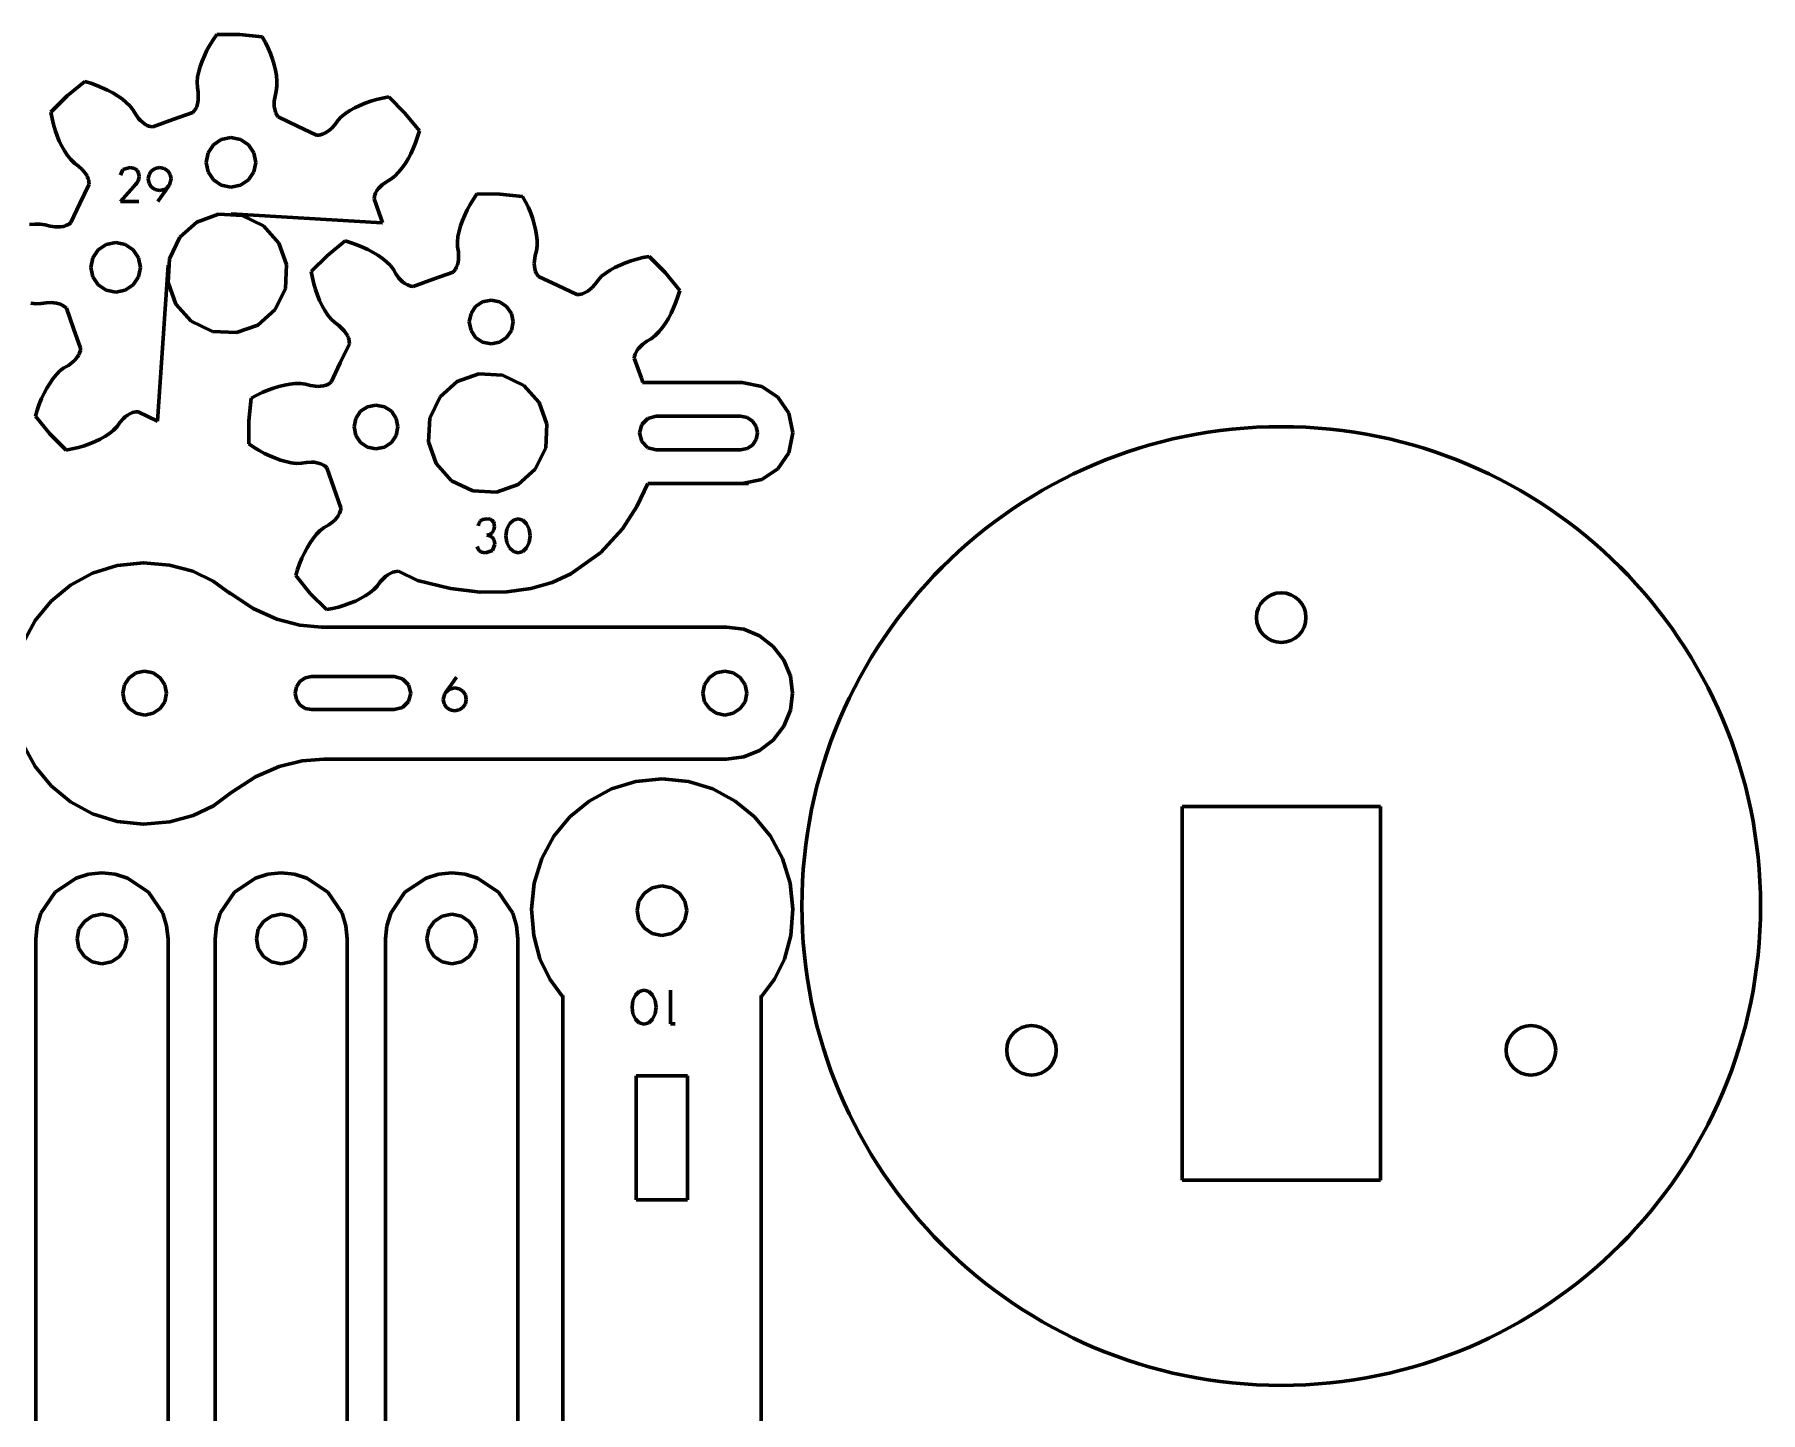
# Model space of a CAD drawing. Header units: millimetres. Extents: x 0 to 247, y 0 to 194.
# Drawn here: x 142.6 to 247, y 110.2 to 193.6 of the extents above; entities that cross this region are included whole.
import ezdxf

# ---------------------------------------------------------------- set-up
doc = ezdxf.new("R2010")
doc.units = ezdxf.units.MM
doc.linetypes.add('K5LT32768', pattern=[0])
doc.linetypes.add('K5LT32769', pattern=[0])
doc.layers.add('Layer 1', color=7, linetype='Continuous')

msp = doc.modelspace()

# ---------------------------------------------------------------- linework, layer by layer
at = {"layer": 'Layer 1', "color": 1, "linetype": 'K5LT32768', "lineweight": 60, "true_color": 0xff0000}
for p, q in [((153.17, 192.94), (153.36, 193.26)), ((153.36, 193.26), (153.58, 193.58)), ((153.58, 193.58), (154.96, 193.57)), ((154.96, 193.57), (156.34, 193.44)), ((156.34, 193.44), (156.53, 193.1)), ((152.7, 191.97), (152.84, 192.29)), ((152.84, 192.29), (152.99, 192.62)), ((152.99, 192.62), (153.17, 192.94)), ((156.53, 193.1), (156.69, 192.76)), ((156.69, 192.76), (156.83, 192.42)), ((156.83, 192.42), (156.95, 192.08)), ((152.43, 191.01), (152.5, 191.33)), ((152.5, 191.33), (152.59, 191.65)), ((152.59, 191.65), (152.7, 191.97)), ((156.95, 192.08), (157.05, 191.75)), ((157.05, 191.75), (157.13, 191.42)), ((157.13, 191.42), (157.19, 191.09)), ((144.53, 189.86), (145.6, 190.74)), ((145.6, 190.74), (145.97, 190.63)), ((145.97, 190.63), (146.32, 190.5)), ((146.32, 190.5), (146.66, 190.36)), ((146.66, 190.36), (146.98, 190.21)), ((146.98, 190.21), (147.29, 190.05)), ((152.4, 190.69), (152.43, 191.01)), ((152.41, 190.38), (152.4, 190.69)), ((152.46, 190.08), (152.41, 190.38)), ((152.47, 189.78), (152.46, 190.08)), ((157.18, 190.14), (157.11, 189.85)), ((157.23, 190.45), (157.18, 190.14)), ((157.19, 191.09), (157.22, 190.76)), ((157.22, 190.76), (157.23, 190.45)), ((143.54, 188.88), (144.53, 189.86)), ((147.29, 190.05), (147.58, 189.87)), ((147.58, 189.87), (147.86, 189.68)), ((147.86, 189.68), (148.11, 189.47)), ((148.11, 189.47), (148.34, 189.25)), ((148.34, 189.25), (148.52, 189)), ((152.22, 188.95), (152.28, 189.04)), ((152.28, 189.04), (152.33, 189.13)), ((152.33, 189.13), (152.37, 189.21)), ((152.37, 189.21), (152.4, 189.3)), ((152.4, 189.3), (152.44, 189.46)), ((152.44, 189.46), (152.46, 189.62)), ((152.46, 189.62), (152.47, 189.78)), ((157.06, 189.54), (157.05, 189.38)), ((157.05, 189.38), (157.06, 189.22)), ((157.11, 189.85), (157.06, 189.54)), ((157.06, 189.22), (157.09, 189.06)), ((157.09, 189.06), (157.11, 188.97)), ((161.64, 188.97), (161.93, 189.14)), ((161.93, 189.14), (162.24, 189.28)), ((162.24, 189.28), (162.56, 189.42)), ((162.56, 189.42), (162.9, 189.54)), ((162.9, 189.54), (163.25, 189.64)), ((163.25, 189.64), (163.62, 189.73)), ((163.62, 189.73), (163.99, 189.8)), ((163.99, 189.8), (164.97, 188.82)), ((143.62, 188.5), (143.54, 188.88)), ((143.71, 188.14), (143.62, 188.5)), ((143.81, 187.79), (143.71, 188.14)), ((148.52, 189), (148.68, 188.74)), ((148.68, 188.74), (148.86, 188.49)), ((148.86, 188.49), (148.97, 188.38)), ((148.97, 188.38), (149.09, 188.27)), ((149.09, 188.27), (149.22, 188.17)), ((149.22, 188.17), (149.29, 188.12)), ((149.29, 188.12), (149.38, 188.08)), ((149.38, 188.08), (149.47, 188.04)), ((149.47, 188.04), (149.57, 188.01)), ((149.57, 188.01), (149.71, 187.99)), ((149.71, 187.99), (150.92, 188.43)), ((150.92, 188.43), (152.13, 188.85)), ((152.13, 188.85), (152.22, 188.95)), ((157.11, 188.97), (157.13, 188.88)), ((157.13, 188.88), (157.17, 188.79)), ((157.17, 188.79), (157.23, 188.7)), ((157.23, 188.7), (157.31, 188.59)), ((157.31, 188.59), (158.47, 188.04)), ((158.47, 188.04), (159.63, 187.49)), ((160.52, 187.9), (160.73, 188.12)), ((160.73, 188.12), (160.91, 188.37)), ((160.91, 188.37), (161.12, 188.6)), ((161.12, 188.6), (161.37, 188.79)), ((161.37, 188.79), (161.64, 188.97)), ((164.97, 188.82), (165.85, 187.75)), ((143.93, 187.45), (143.81, 187.79)), ((144.06, 187.13), (143.93, 187.45)), ((144.21, 186.82), (144.06, 187.13)), ((153.85, 187.22), (153.38, 186.9)), ((154.44, 187.34), (153.85, 187.22)), ((155.02, 187.22), (154.44, 187.34)), ((155.5, 186.9), (155.02, 187.22)), ((159.63, 187.49), (159.76, 187.49)), ((159.76, 187.49), (159.87, 187.51)), ((159.87, 187.51), (159.97, 187.54)), ((159.97, 187.54), (160.05, 187.57)), ((160.05, 187.57), (160.13, 187.61)), ((160.13, 187.61), (160.28, 187.7)), ((160.28, 187.7), (160.4, 187.79)), ((160.4, 187.79), (160.52, 187.9)), ((165.61, 187.03), (165.47, 186.69)), ((165.74, 187.38), (165.61, 187.03)), ((165.85, 187.75), (165.74, 187.38)), ((144.37, 186.53), (144.21, 186.82)), ((144.55, 186.26), (144.37, 186.53)), ((144.75, 186.01), (144.55, 186.26)), ((144.97, 185.8), (144.75, 186.01)), ((153.06, 186.42), (152.94, 185.84)), ((153.38, 186.9), (153.06, 186.42)), ((155.82, 186.42), (155.5, 186.9)), ((155.94, 185.84), (155.82, 186.42)), ((165.16, 186.05), (164.98, 185.76)), ((165.32, 186.36), (165.16, 186.05)), ((165.47, 186.69), (165.32, 186.36)), ((145.22, 185.62), (144.97, 185.8)), ((145.45, 185.41), (145.22, 185.62)), ((145.55, 185.29), (145.45, 185.41)), ((145.65, 185.16), (145.55, 185.29)), ((145.74, 185.02), (145.65, 185.16)), ((145.77, 184.94), (145.74, 185.02)), ((145.81, 184.85), (145.77, 184.94)), ((145.84, 184.76), (145.81, 184.85)), ((147.91, 185.4), (147.77, 185.06)), ((147.77, 185.06), (147.91, 185.4)), ((148.35, 185.53), (147.91, 185.4)), ((147.91, 185.4), (148.35, 185.53)), ((148.6, 185.48), (148.35, 185.53)), ((148.35, 185.53), (148.6, 185.48)), ((148.76, 185.36), (148.6, 185.48)), ((148.6, 185.48), (148.76, 185.36)), ((148.86, 185.19), (148.76, 185.36)), ((148.76, 185.36), (148.86, 185.19)), ((148.82, 184.72), (148.87, 184.84)), ((148.87, 184.84), (148.82, 184.72)), ((148.89, 185.01), (148.86, 185.19)), ((148.86, 185.19), (148.89, 185.01)), ((148.87, 184.84), (148.89, 185.01)), ((148.89, 185.01), (148.87, 184.84)), ((149.49, 185.11), (149.44, 184.84)), ((149.44, 184.84), (149.49, 185.11)), ((149.64, 185.33), (149.49, 185.11)), ((149.49, 185.11), (149.64, 185.33)), ((149.86, 185.48), (149.64, 185.33)), ((149.64, 185.33), (149.86, 185.48)), ((150.13, 185.53), (149.86, 185.48)), ((149.86, 185.48), (150.13, 185.53)), ((150.4, 185.48), (150.13, 185.53)), ((150.13, 185.53), (150.4, 185.48)), ((150.62, 185.33), (150.4, 185.48)), ((150.4, 185.48), (150.62, 185.33)), ((150.77, 185.11), (150.62, 185.33)), ((150.62, 185.33), (150.77, 185.11)), ((150.83, 184.84), (150.77, 185.11)), ((150.77, 185.11), (150.83, 184.84)), ((152.94, 185.84), (153.06, 185.26)), ((153.06, 185.26), (153.38, 184.78)), ((155.5, 184.78), (155.82, 185.26)), ((155.82, 185.26), (155.94, 185.84)), ((164.36, 185.01), (164.11, 184.82)), ((164.58, 185.24), (164.36, 185.01)), ((164.79, 185.49), (164.58, 185.24)), ((164.98, 185.76), (164.79, 185.49)), ((145.3, 183.36), (145.86, 184.52)), ((145.85, 184.65), (145.84, 184.76)), ((145.86, 184.52), (145.85, 184.65)), ((147.76, 183.48), (148.22, 183.99)), ((148.22, 183.99), (147.76, 183.48)), ((148.22, 183.99), (148.4, 184.19)), ((148.4, 184.19), (148.22, 183.99)), ((148.4, 184.19), (148.55, 184.36)), ((148.55, 184.36), (148.4, 184.19)), ((148.55, 184.36), (148.67, 184.5)), ((148.67, 184.5), (148.55, 184.36)), ((148.67, 184.5), (148.72, 184.56)), ((148.72, 184.56), (148.67, 184.5)), ((148.72, 184.56), (148.77, 184.63)), ((148.77, 184.63), (148.72, 184.56)), ((148.77, 184.63), (148.82, 184.72)), ((148.82, 184.72), (148.77, 184.63)), ((149.44, 184.84), (149.49, 184.56)), ((149.49, 184.56), (149.44, 184.84)), ((149.49, 184.56), (149.64, 184.34)), ((149.64, 184.34), (149.49, 184.56)), ((149.64, 184.34), (149.86, 184.19)), ((149.86, 184.19), (149.64, 184.34)), ((149.86, 184.19), (150.13, 184.14)), ((150.13, 184.14), (149.86, 184.19)), ((150.03, 183.48), (150.35, 183.94)), ((150.35, 183.94), (150.03, 183.48)), ((150.13, 184.14), (150.48, 184.23)), ((150.48, 184.23), (150.13, 184.14)), ((150.35, 183.94), (150.48, 184.12)), ((150.48, 184.12), (150.35, 183.94)), ((150.48, 184.23), (150.73, 184.48)), ((150.73, 184.48), (150.48, 184.23)), ((150.48, 184.12), (150.59, 184.28)), ((150.59, 184.28), (150.48, 184.12)), ((150.59, 184.28), (150.68, 184.4)), ((150.68, 184.4), (150.59, 184.28)), ((150.68, 184.4), (150.73, 184.48)), ((150.73, 184.48), (150.68, 184.4)), ((150.73, 184.48), (150.83, 184.84)), ((150.83, 184.84), (150.73, 184.48)), ((153.38, 184.78), (153.85, 184.46)), ((153.85, 184.46), (154.44, 184.34)), ((154.44, 184.34), (155.02, 184.46)), ((155.02, 184.46), (155.5, 184.78)), ((163.15, 183.88), (163.12, 183.77)), ((163.19, 183.97), (163.15, 183.88)), ((163.23, 184.05), (163.19, 183.97)), ((163.28, 184.13), (163.23, 184.05)), ((163.38, 184.26), (163.28, 184.13)), ((163.49, 184.38), (163.38, 184.26)), ((163.6, 184.49), (163.49, 184.38)), ((163.85, 184.67), (163.6, 184.49)), ((164.11, 184.82), (163.85, 184.67)), ((169.33, 183.93), (169.11, 183.61)), ((170.71, 183.92), (169.33, 183.93)), ((172.09, 183.78), (170.71, 183.92)), ((144.76, 182.2), (145.3, 183.36)), ((147.76, 183.48), (148.88, 183.48)), ((148.88, 183.48), (147.76, 183.48)), ((163.12, 183.77), (163.1, 183.64)), ((163.1, 183.64), (163.54, 182.43)), ((168.74, 182.97), (168.59, 182.64)), ((168.92, 183.29), (168.74, 182.97)), ((169.11, 183.61), (168.92, 183.29)), ((172.27, 183.45), (172.09, 183.78)), ((172.44, 183.11), (172.27, 183.45)), ((172.58, 182.77), (172.44, 183.11)), ((172.7, 182.43), (172.58, 182.77)), ((142.26, 182.08), (142.58, 182.11)), ((142.58, 182.11), (142.9, 182.11)), ((142.9, 182.11), (143.2, 182.07)), ((143.2, 182.07), (143.5, 181.99)), ((143.5, 181.99), (143.8, 181.95)), ((143.8, 181.95), (143.96, 181.94)), ((143.96, 181.94), (144.12, 181.95)), ((144.12, 181.95), (144.29, 181.97)), ((144.29, 181.97), (144.37, 181.99)), ((144.37, 181.99), (144.46, 182.02)), ((144.46, 182.02), (144.55, 182.06)), ((144.55, 182.06), (144.65, 182.11)), ((144.65, 182.11), (144.76, 182.2)), ((152.38, 182.23), (151.35, 181.31)), ((153.69, 182.7), (152.38, 182.23)), ((155.13, 182.63), (153.69, 182.7)), ((163.59, 182.18), (154.46, 182.73)), ((156.42, 182), (155.13, 182.63)), ((157.34, 180.96), (156.42, 182)), ((163.54, 182.43), (163.62, 182.18)), ((163.62, 182.18), (163.59, 182.18)), ((168.34, 182), (168.25, 181.68)), ((168.45, 182.32), (168.34, 182)), ((168.59, 182.64), (168.45, 182.32)), ((172.8, 182.1), (172.7, 182.43)), ((172.88, 181.77), (172.8, 182.1)), ((172.94, 181.44), (172.88, 181.77)), ((146.89, 180.87), (146.41, 180.55)), ((147.47, 180.99), (146.89, 180.87)), ((148.05, 180.87), (147.47, 180.99)), ((148.53, 180.55), (148.05, 180.87)), ((151.35, 181.31), (150.72, 180.01)), ((157.81, 179.66), (157.34, 180.96)), ((161.35, 181.09), (160.28, 180.21)), ((161.72, 180.98), (161.35, 181.09)), ((162.07, 180.85), (161.72, 180.98)), ((162.41, 180.71), (162.07, 180.85)), ((162.73, 180.56), (162.41, 180.71)), ((168.18, 181.36), (168.15, 181.04)), ((168.15, 181.04), (168.16, 180.73)), ((168.16, 180.73), (168.21, 180.43)), ((168.25, 181.68), (168.18, 181.36)), ((172.93, 180.49), (172.98, 180.8)), ((172.97, 181.11), (172.94, 181.44)), ((172.98, 180.8), (172.97, 181.11)), ((146.09, 180.07), (145.97, 179.49)), ((146.41, 180.55), (146.09, 180.07)), ((148.85, 180.07), (148.53, 180.55)), ((148.97, 179.49), (148.85, 180.07)), ((150.65, 179.63), (149.99, 170.19)), ((150.72, 180.01), (150.65, 178.58)), ((157.74, 178.22), (157.81, 179.66)), ((160.28, 180.21), (159.29, 179.23)), ((163.04, 180.39), (162.73, 180.56)), ((163.33, 180.22), (163.04, 180.39)), ((163.61, 180.02), (163.33, 180.22)), ((163.86, 179.82), (163.61, 180.02)), ((164.09, 179.6), (163.86, 179.82)), ((168.15, 179.65), (168.12, 179.56)), ((168.19, 179.81), (168.15, 179.65)), ((168.21, 179.97), (168.19, 179.81)), ((168.21, 180.43), (168.22, 180.12)), ((168.22, 180.12), (168.21, 179.97)), ((172.8, 179.73), (172.81, 179.89)), ((172.81, 179.57), (172.8, 179.73)), ((172.81, 179.89), (172.86, 180.2)), ((172.86, 180.2), (172.93, 180.49)), ((177.99, 179.63), (177.68, 179.49)), ((178.31, 179.77), (177.99, 179.63)), ((178.65, 179.88), (178.31, 179.77)), ((179, 179.99), (178.65, 179.88)), ((179.37, 180.08), (179, 179.99)), ((179.74, 180.15), (179.37, 180.08)), ((180.72, 179.17), (179.74, 180.15)), ((145.97, 179.49), (146.09, 178.91)), ((146.09, 178.91), (146.41, 178.43)), ((148.53, 178.43), (148.85, 178.91)), ((148.85, 178.91), (148.97, 179.49)), ((150.65, 178.58), (151.11, 177.27)), ((159.29, 179.23), (159.37, 178.85)), ((159.37, 178.85), (159.46, 178.49)), ((164.27, 179.35), (164.09, 179.6)), ((164.43, 179.09), (164.27, 179.35)), ((164.61, 178.84), (164.43, 179.09)), ((164.72, 178.72), (164.61, 178.84)), ((164.83, 178.62), (164.72, 178.72)), ((164.97, 178.51), (164.83, 178.62)), ((166.67, 178.78), (165.46, 178.34)), ((167.88, 179.2), (166.67, 178.78)), ((167.97, 179.3), (167.88, 179.2)), ((168.03, 179.39), (167.97, 179.3)), ((168.08, 179.48), (168.03, 179.39)), ((168.12, 179.56), (168.08, 179.48)), ((172.84, 179.41), (172.81, 179.57)), ((172.86, 179.32), (172.84, 179.41)), ((172.88, 179.23), (172.86, 179.32)), ((172.92, 179.14), (172.88, 179.23)), ((172.98, 179.05), (172.92, 179.14)), ((173.06, 178.94), (172.98, 179.05)), ((174.22, 178.39), (173.06, 178.94)), ((176.66, 178.72), (176.48, 178.47)), ((176.87, 178.95), (176.66, 178.72)), ((177.12, 179.14), (176.87, 178.95)), ((177.39, 179.32), (177.12, 179.14)), ((177.68, 179.49), (177.39, 179.32)), ((181.6, 178.09), (180.72, 179.17)), ((146.41, 178.43), (146.89, 178.11)), ((146.89, 178.11), (147.47, 177.99)), ((147.47, 177.99), (148.05, 178.11)), ((148.05, 178.11), (148.53, 178.43)), ((157.11, 176.93), (157.74, 178.22)), ((159.46, 178.49), (159.56, 178.14)), ((159.56, 178.14), (159.68, 177.8)), ((159.68, 177.8), (159.81, 177.48)), ((165.04, 178.47), (164.97, 178.51)), ((165.13, 178.43), (165.04, 178.47)), ((165.22, 178.39), (165.13, 178.43)), ((165.32, 178.36), (165.22, 178.39)), ((165.46, 178.34), (165.32, 178.36)), ((175.38, 177.84), (174.22, 178.39)), ((175.51, 177.84), (175.38, 177.84)), ((175.62, 177.86), (175.51, 177.84)), ((175.72, 177.89), (175.62, 177.86)), ((175.8, 177.92), (175.72, 177.89)), ((175.88, 177.96), (175.8, 177.92)), ((176.03, 178.05), (175.88, 177.96)), ((176.15, 178.14), (176.03, 178.05)), ((176.27, 178.25), (176.15, 178.14)), ((176.48, 178.47), (176.27, 178.25)), ((181.36, 177.38), (181.49, 177.73)), ((181.49, 177.73), (181.6, 178.09)), ((142.65, 177.29), (142.34, 177.32)), ((142.96, 177.3), (142.65, 177.29)), ((143.26, 177.34), (142.96, 177.3)), ((143.57, 177.36), (143.26, 177.34)), ((143.73, 177.35), (143.57, 177.36)), ((143.89, 177.33), (143.73, 177.35)), ((144.05, 177.28), (143.89, 177.33)), ((144.13, 177.26), (144.05, 177.28)), ((144.22, 177.22), (144.13, 177.26)), ((144.3, 177.17), (144.22, 177.22)), ((144.39, 177.11), (144.3, 177.17)), ((144.49, 177.02), (144.39, 177.11)), ((144.92, 175.8), (144.49, 177.02)), ((151.11, 177.27), (152.04, 176.23)), ((156.08, 176), (157.11, 176.93)), ((159.81, 177.48), (159.96, 177.17)), ((159.96, 177.17), (160.12, 176.88)), ((160.12, 176.88), (160.3, 176.6)), ((160.3, 176.6), (160.5, 176.36)), ((168.97, 176.7), (168.86, 176.19)), ((169.25, 177.13), (168.97, 176.7)), ((169.67, 177.41), (169.25, 177.13)), ((170.19, 177.51), (169.67, 177.41)), ((170.7, 177.41), (170.19, 177.51)), ((171.12, 177.13), (170.7, 177.41)), ((171.41, 176.7), (171.12, 177.13)), ((171.51, 176.19), (171.41, 176.7)), ((180.91, 176.4), (181.07, 176.71)), ((181.07, 176.71), (181.22, 177.04)), ((181.22, 177.04), (181.36, 177.38)), ((145.35, 174.6), (144.92, 175.8)), ((152.04, 176.23), (153.33, 175.61)), ((153.33, 175.61), (154.77, 175.54)), ((154.77, 175.54), (156.08, 176)), ((160.5, 176.36), (160.72, 176.15)), ((160.72, 176.15), (160.97, 175.97)), ((160.97, 175.97), (161.2, 175.76)), ((161.2, 175.76), (161.3, 175.64)), ((161.3, 175.64), (161.4, 175.51)), ((161.4, 175.51), (161.49, 175.37)), ((168.86, 176.19), (168.97, 175.67)), ((168.97, 175.67), (169.25, 175.25)), ((171.12, 175.25), (171.41, 175.67)), ((171.41, 175.67), (171.51, 176.19)), ((180.11, 175.36), (180.33, 175.59)), ((180.33, 175.59), (180.54, 175.84)), ((180.54, 175.84), (180.73, 176.11)), ((180.73, 176.11), (180.91, 176.4)), ((145.31, 174.36), (145.34, 174.46)), ((145.34, 174.46), (145.35, 174.6)), ((161.61, 174.87), (161.05, 173.71)), ((161.49, 175.37), (161.52, 175.29)), ((161.52, 175.29), (161.56, 175.2)), ((161.56, 175.2), (161.59, 175.11)), ((161.59, 175.11), (161.6, 175)), ((161.6, 175), (161.61, 174.87)), ((169.25, 175.25), (169.67, 174.97)), ((169.67, 174.97), (170.19, 174.86)), ((170.19, 174.86), (170.7, 174.97)), ((170.7, 174.97), (171.12, 175.25)), ((178.94, 174.32), (178.98, 174.4)), ((178.98, 174.4), (179.03, 174.48)), ((179.03, 174.48), (179.13, 174.61)), ((179.13, 174.61), (179.24, 174.73)), ((179.24, 174.73), (179.35, 174.83)), ((179.35, 174.83), (179.6, 175.02)), ((179.6, 175.02), (179.86, 175.17)), ((179.86, 175.17), (180.11, 175.36)), ((144.1, 173.22), (144.34, 173.41)), ((144.34, 173.41), (144.61, 173.56)), ((144.61, 173.56), (144.86, 173.75)), ((144.86, 173.75), (144.97, 173.85)), ((144.97, 173.85), (145.08, 173.97)), ((145.08, 173.97), (145.18, 174.11)), ((145.18, 174.11), (145.23, 174.18)), ((145.23, 174.18), (145.27, 174.26)), ((145.27, 174.26), (145.31, 174.36)), ((161.05, 173.71), (160.51, 172.55)), ((178.85, 173.99), (178.87, 174.12)), ((179.29, 172.78), (178.85, 173.99)), ((178.87, 174.12), (178.9, 174.23)), ((178.9, 174.23), (178.94, 174.32)), ((143.3, 172.18), (143.48, 172.47)), ((143.48, 172.47), (143.67, 172.75)), ((143.67, 172.75), (143.88, 173)), ((143.88, 173), (144.1, 173.22)), ((157.68, 172.37), (157.35, 172.29)), ((158.01, 172.43), (157.68, 172.37)), ((158.33, 172.46), (158.01, 172.43)), ((158.65, 172.46), (158.33, 172.46)), ((158.95, 172.42), (158.65, 172.46)), ((159.25, 172.34), (158.95, 172.42)), ((159.55, 172.3), (159.25, 172.34)), ((160.04, 172.32), (159.87, 172.3)), ((160.12, 172.34), (160.04, 172.32)), ((160.21, 172.37), (160.12, 172.34)), ((160.3, 172.41), (160.21, 172.37)), ((160.4, 172.46), (160.3, 172.41)), ((160.51, 172.55), (160.4, 172.46)), ((168.13, 172.58), (167.1, 171.66)), ((169.44, 173.05), (168.13, 172.58)), ((170.88, 172.97), (169.44, 173.05)), ((172.17, 172.35), (170.88, 172.97)), ((173.09, 171.31), (172.17, 172.35)), ((179.37, 172.53), (179.29, 172.78)), ((185.38, 172.53), (179.34, 172.53)), ((179.34, 172.53), (179.37, 172.53)), ((186.57, 172.29), (185.38, 172.53)), ((142.84, 171.21), (142.98, 171.55)), ((142.98, 171.55), (143.14, 171.87)), ((143.14, 171.87), (143.3, 172.18)), ((155.66, 171.58), (155.52, 170.2)), ((156, 171.76), (155.66, 171.58)), ((156.34, 171.92), (156, 171.76)), ((156.67, 172.06), (156.34, 171.92)), ((157.01, 172.19), (156.67, 172.06)), ((157.35, 172.29), (157.01, 172.19)), ((159.71, 172.29), (159.55, 172.3)), ((159.87, 172.3), (159.71, 172.29)), ((167.1, 171.66), (166.47, 170.36)), ((173.56, 170.01), (173.09, 171.31)), ((187.54, 171.63), (186.57, 172.29)), ((188.2, 170.66), (187.54, 171.63)), ((142.61, 170.49), (142.72, 170.85)), ((143.49, 169.42), (142.61, 170.49)), ((142.72, 170.85), (142.84, 171.21)), ((147.94, 170.34), (147.73, 170.11)), ((148.05, 170.44), (147.94, 170.34)), ((148.18, 170.54), (148.05, 170.44)), ((148.33, 170.62), (148.18, 170.54)), ((148.41, 170.66), (148.33, 170.62)), ((148.49, 170.7), (148.41, 170.66)), ((148.59, 170.72), (148.49, 170.7)), ((148.7, 170.74), (148.59, 170.72)), ((148.83, 170.75), (148.7, 170.74)), ((149.99, 170.19), (148.83, 170.75)), ((162, 170.35), (161.9, 169.84)), ((162.28, 170.78), (162, 170.35)), ((162.71, 171.06), (162.28, 170.78)), ((163.22, 171.16), (162.71, 171.06)), ((163.74, 171.06), (163.22, 171.16)), ((164.16, 170.78), (163.74, 171.06)), ((164.44, 170.35), (164.16, 170.78)), ((164.55, 169.84), (164.44, 170.35)), ((166.47, 170.36), (166.4, 168.93)), ((179.67, 170.35), (179.3, 169.98)), ((180.18, 170.49), (179.67, 170.35)), ((185.28, 170.49), (180.18, 170.49)), ((185.68, 170.41), (185.28, 170.49)), ((186, 170.19), (185.68, 170.41)), ((188.44, 169.47), (188.2, 170.66)), ((144.47, 168.43), (143.49, 169.42)), ((146.82, 169.26), (146.53, 169.1)), ((147.09, 169.44), (146.82, 169.26)), ((147.34, 169.64), (147.09, 169.44)), ((147.55, 169.86), (147.34, 169.64)), ((147.73, 170.11), (147.55, 169.86)), ((155.52, 170.2), (155.52, 168.81)), ((161.9, 169.84), (162, 169.32)), ((162, 169.32), (162.28, 168.9)), ((164.16, 168.9), (164.44, 169.32)), ((164.44, 169.32), (164.55, 169.84)), ((173.49, 168.57), (173.56, 170.01)), ((179.3, 169.98), (179.16, 169.47)), ((179.16, 169.47), (179.3, 168.96)), ((186.22, 169.86), (186, 170.19)), ((186.3, 169.47), (186.22, 169.86)), ((186.22, 169.07), (186.3, 169.47)), ((188.2, 168.27), (188.44, 169.47)), ((144.84, 168.51), (144.47, 168.43)), ((145.21, 168.59), (144.84, 168.51)), ((145.56, 168.7), (145.21, 168.59)), ((145.89, 168.82), (145.56, 168.7)), ((146.22, 168.95), (145.89, 168.82)), ((146.53, 169.1), (146.22, 168.95)), ((155.52, 168.81), (155.84, 168.6)), ((155.84, 168.6), (156.16, 168.41)), ((156.16, 168.41), (156.48, 168.23)), ((156.48, 168.23), (156.8, 168.08)), ((162.28, 168.9), (162.71, 168.62)), ((162.71, 168.62), (163.22, 168.51)), ((163.22, 168.51), (163.74, 168.62)), ((163.74, 168.62), (164.16, 168.9)), ((166.4, 168.93), (166.86, 167.62)), ((172.86, 167.27), (173.49, 168.57)), ((179.3, 168.96), (179.67, 168.58)), ((179.67, 168.58), (180.18, 168.45)), ((180.18, 168.45), (185.28, 168.45)), ((185.28, 168.45), (185.68, 168.53)), ((185.68, 168.53), (186, 168.74)), ((186, 168.74), (186.22, 169.07)), ((187.54, 167.3), (188.2, 168.27)), ((156.8, 168.08), (157.13, 167.94)), ((157.13, 167.94), (157.45, 167.83)), ((157.45, 167.83), (157.77, 167.74)), ((157.77, 167.74), (158.09, 167.67)), ((158.09, 167.67), (158.4, 167.63)), ((158.4, 167.63), (158.71, 167.65)), ((158.71, 167.65), (159.01, 167.69)), ((159.01, 167.69), (159.32, 167.71)), ((159.32, 167.71), (159.48, 167.7)), ((159.48, 167.7), (159.64, 167.67)), ((159.64, 167.67), (159.8, 167.63)), ((159.8, 167.63), (159.88, 167.6)), ((159.88, 167.6), (159.97, 167.57)), ((159.97, 167.57), (160.05, 167.52)), ((160.05, 167.52), (160.14, 167.46)), ((160.14, 167.46), (160.24, 167.36)), ((160.24, 167.36), (160.67, 166.15)), ((166.86, 167.62), (167.79, 166.58)), ((171.83, 166.35), (172.86, 167.27)), ((186.57, 166.65), (187.54, 167.3)), ((160.67, 166.15), (161.1, 164.94)), ((167.79, 166.58), (169.08, 165.96)), ((170.52, 165.88), (171.83, 166.35)), ((179, 165.02), (179.66, 166.41)), ((179.66, 166.41), (185.76, 166.41)), ((185.38, 166.41), (186.57, 166.65)), ((185.76, 166.41), (185.38, 166.41)), ((169.08, 165.96), (170.52, 165.88)), ((178.14, 163.68), (179, 165.02)), ((160.61, 164.1), (160.36, 163.91)), ((160.72, 164.2), (160.61, 164.1)), ((160.83, 164.32), (160.72, 164.2)), ((160.93, 164.46), (160.83, 164.32)), ((160.98, 164.53), (160.93, 164.46)), ((161.02, 164.61), (160.98, 164.53)), ((161.06, 164.71), (161.02, 164.61)), ((161.09, 164.81), (161.06, 164.71)), ((161.1, 164.94), (161.09, 164.81)), ((169.44, 164), (169.41, 163.86)), ((169.41, 163.86), (169.44, 164)), ((169.52, 164.13), (169.44, 164)), ((169.44, 164), (169.52, 164.13)), ((169.67, 164.23), (169.52, 164.13)), ((169.52, 164.13), (169.67, 164.23)), ((169.94, 164.27), (169.67, 164.23)), ((169.67, 164.23), (169.94, 164.27)), ((170.13, 164.25), (169.94, 164.27)), ((169.94, 164.27), (170.13, 164.25)), ((170.25, 164.18), (170.13, 164.25)), ((170.13, 164.25), (170.25, 164.18)), ((170.33, 164.09), (170.25, 164.18)), ((170.25, 164.18), (170.33, 164.09)), ((170.37, 163.99), (170.33, 164.09)), ((170.33, 164.09), (170.37, 163.99)), ((170.38, 163.89), (170.37, 163.99)), ((170.37, 163.99), (170.38, 163.89)), ((171.14, 163.64), (171.3, 163.97)), ((171.3, 163.97), (171.53, 164.19)), ((171.53, 164.19), (171.82, 164.27)), ((171.82, 164.27), (172.1, 164.19)), ((172.1, 164.19), (172.33, 163.97)), ((172.33, 163.97), (172.49, 163.64)), ((159.42, 163.09), (159.23, 162.82)), ((159.63, 163.35), (159.42, 163.09)), ((159.85, 163.57), (159.63, 163.35)), ((160.09, 163.76), (159.85, 163.57)), ((160.36, 163.91), (160.09, 163.76)), ((169.92, 163.28), (170.09, 163.32)), ((170.09, 163.32), (169.92, 163.28)), ((170.1, 163.25), (169.92, 163.28)), ((169.92, 163.28), (170.1, 163.25)), ((170.09, 163.32), (170.24, 163.43)), ((170.24, 163.43), (170.09, 163.32)), ((170.26, 163.15), (170.1, 163.25)), ((170.1, 163.25), (170.26, 163.15)), ((170.24, 163.43), (170.35, 163.6)), ((170.35, 163.6), (170.24, 163.43)), ((170.38, 162.98), (170.26, 163.15)), ((170.26, 163.15), (170.38, 162.98)), ((170.35, 163.6), (170.39, 163.81)), ((170.39, 163.81), (170.35, 163.6)), ((170.39, 163.81), (170.38, 163.89)), ((170.38, 163.89), (170.39, 163.81)), ((170.42, 162.75), (170.38, 162.98)), ((170.38, 162.98), (170.42, 162.75)), ((171.08, 163.24), (171.14, 163.64)), ((171.14, 162.84), (171.08, 163.24)), ((172.49, 163.64), (172.55, 163.24)), ((172.55, 163.24), (172.49, 162.84)), ((176.82, 162.23), (178.14, 163.68)), ((158.73, 161.9), (158.59, 161.56)), ((158.89, 162.22), (158.73, 161.9)), ((159.05, 162.53), (158.89, 162.22)), ((159.23, 162.82), (159.05, 162.53)), ((169.34, 162.61), (169.38, 162.48)), ((169.38, 162.48), (169.34, 162.61)), ((169.38, 162.48), (169.46, 162.35)), ((169.46, 162.35), (169.38, 162.48)), ((169.46, 162.35), (169.61, 162.25)), ((169.61, 162.25), (169.46, 162.35)), ((169.61, 162.25), (169.84, 162.22)), ((169.84, 162.22), (169.61, 162.25)), ((169.84, 162.22), (170.26, 162.35)), ((170.26, 162.35), (169.84, 162.22)), ((170.26, 162.35), (170.42, 162.75)), ((170.42, 162.75), (170.26, 162.35)), ((171.3, 162.52), (171.14, 162.84)), ((171.53, 162.3), (171.3, 162.52)), ((171.82, 162.22), (171.53, 162.3)), ((172.1, 162.3), (171.82, 162.22)), ((172.33, 162.52), (172.1, 162.3)), ((172.49, 162.84), (172.33, 162.52)), ((175, 160.94), (176.82, 162.23)), ((144.73, 160.26), (146.07, 160.99)), ((146.07, 160.99), (147.56, 161.45)), ((147.56, 161.45), (149.15, 161.61)), ((149.15, 161.61), (150.73, 161.48)), ((150.73, 161.48), (152.14, 161.1)), ((152.14, 161.1), (153.37, 160.51)), ((158.47, 161.2), (158.36, 160.84)), ((158.36, 160.84), (159.24, 159.76)), ((158.59, 161.56), (158.47, 161.2)), ((163.8, 160.79), (163.93, 160.89)), ((163.93, 160.89), (164.08, 160.97)), ((164.08, 160.97), (164.16, 161.01)), ((164.16, 161.01), (164.24, 161.04)), ((164.24, 161.04), (164.34, 161.07)), ((164.34, 161.07), (164.45, 161.09)), ((164.45, 161.09), (164.58, 161.1)), ((164.58, 161.1), (165.74, 160.54)), ((173.87, 160.43), (175, 160.94)), ((143.56, 159.3), (144.73, 160.26)), ((153.37, 160.51), (154.41, 159.73)), ((154.41, 159.73), (154.28, 159.85)), ((154.28, 159.85), (155.78, 158.86)), ((162.57, 159.61), (162.84, 159.79)), ((162.84, 159.79), (163.09, 159.99)), ((163.09, 159.99), (163.3, 160.21)), ((163.3, 160.21), (163.48, 160.46)), ((163.48, 160.46), (163.69, 160.69)), ((163.69, 160.69), (163.8, 160.79)), ((165.74, 160.54), (167.72, 160.06)), ((167.72, 160.06), (169.52, 159.84)), ((169.52, 159.84), (171.14, 159.85)), ((171.14, 159.85), (172.58, 160.06)), ((172.58, 160.06), (173.87, 160.43)), ((142.59, 158.13), (143.56, 159.3)), ((155.78, 158.86), (157.23, 158.21)), ((159.24, 159.76), (160.22, 158.78)), ((160.22, 158.78), (160.59, 158.86)), ((160.59, 158.86), (160.95, 158.94)), ((160.95, 158.94), (161.31, 159.05)), ((161.31, 159.05), (161.64, 159.17)), ((161.64, 159.17), (161.97, 159.3)), ((161.97, 159.3), (162.28, 159.45)), ((162.28, 159.45), (162.57, 159.61)), ((141.87, 156.78), (142.59, 158.13)), ((157.23, 158.21), (158.61, 157.84)), ((158.61, 157.84), (159.92, 157.73)), ((159.92, 157.73), (184.42, 157.73)), ((184.42, 157.73), (185.47, 157.59)), ((185.47, 157.59), (186.42, 157.19)), ((186.42, 157.19), (187.25, 156.56)), ((187.25, 156.56), (187.89, 155.73)), ((187.89, 155.73), (188.29, 154.76)), ((148, 154.24), (148.29, 154.66)), ((148.29, 154.66), (148.71, 154.95)), ((148.71, 154.95), (149.22, 155.05)), ((149.22, 155.05), (149.74, 154.95)), ((149.74, 154.95), (150.16, 154.66)), ((150.16, 154.66), (150.45, 154.24)), ((158.94, 154.65), (158.62, 154.44)), ((159.32, 154.73), (158.94, 154.65)), ((164.32, 154.73), (159.32, 154.73)), ((164.83, 154.59), (164.32, 154.73)), ((165.19, 154.23), (164.83, 154.59)), ((168.09, 154.7), (167.76, 154.24)), ((167.76, 154.24), (168.09, 154.7)), ((183.39, 154.67), (183.1, 154.24)), ((183.81, 154.95), (183.39, 154.67)), ((184.32, 155.05), (183.81, 154.95)), ((184.84, 154.95), (184.32, 155.05)), ((185.26, 154.67), (184.84, 154.95)), ((185.55, 154.24), (185.26, 154.67)), ((188.29, 154.76), (188.42, 153.73)), ((147.9, 153.73), (148, 154.24)), ((148, 153.21), (147.9, 153.73)), ((150.45, 154.24), (150.55, 153.73)), ((150.55, 153.73), (150.45, 153.21)), ((158.4, 154.12), (158.33, 153.73)), ((158.33, 153.73), (158.4, 153.34)), ((158.62, 154.44), (158.4, 154.12)), ((165.33, 153.73), (165.19, 154.23)), ((165.19, 153.23), (165.33, 153.73)), ((167.39, 153.71), (167.29, 153.35)), ((167.29, 153.35), (167.39, 153.71)), ((167.64, 153.95), (167.39, 153.71)), ((167.39, 153.71), (167.64, 153.95)), ((167.44, 153.78), (167.39, 153.71)), ((167.39, 153.71), (167.44, 153.78)), ((167.52, 153.91), (167.44, 153.78)), ((167.44, 153.78), (167.52, 153.91)), ((167.64, 154.07), (167.52, 153.91)), ((167.52, 153.91), (167.64, 154.07)), ((167.76, 154.24), (167.64, 154.07)), ((167.64, 154.07), (167.76, 154.24)), ((167.98, 154.05), (167.64, 153.95)), ((167.64, 153.95), (167.98, 154.05)), ((168.25, 153.99), (167.98, 154.05)), ((167.98, 154.05), (168.25, 153.99)), ((168.48, 153.84), (168.25, 153.99)), ((168.25, 153.99), (168.48, 153.84)), ((168.63, 153.62), (168.48, 153.84)), ((168.48, 153.84), (168.63, 153.62)), ((168.68, 153.35), (168.63, 153.62)), ((168.63, 153.62), (168.68, 153.35)), ((183.1, 154.24), (183, 153.73)), ((183, 153.73), (183.1, 153.21)), ((185.65, 153.73), (185.55, 154.24)), ((185.55, 153.21), (185.65, 153.73)), ((188.42, 153.73), (188.29, 152.7)), ((148.29, 152.79), (148, 153.21)), ((148.71, 152.51), (148.29, 152.79)), ((149.23, 152.4), (148.71, 152.51)), ((149.74, 152.51), (149.23, 152.4)), ((150.16, 152.79), (149.74, 152.51)), ((150.45, 153.21), (150.16, 152.79)), ((158.4, 153.34), (158.62, 153.02)), ((158.62, 153.02), (158.94, 152.81)), ((158.94, 152.81), (159.32, 152.73)), ((159.32, 152.73), (164.32, 152.73)), ((164.32, 152.73), (164.83, 152.86)), ((164.83, 152.86), (165.19, 153.23)), ((167.29, 153.35), (167.34, 153.08)), ((167.34, 153.08), (167.29, 153.35)), ((167.34, 153.08), (167.49, 152.86)), ((167.49, 152.86), (167.34, 153.08)), ((167.49, 152.86), (167.71, 152.71)), ((167.71, 152.71), (167.49, 152.86)), ((167.71, 152.71), (167.98, 152.65)), ((167.98, 152.65), (167.71, 152.71)), ((167.98, 152.65), (168.25, 152.71)), ((168.25, 152.71), (167.98, 152.65)), ((168.25, 152.71), (168.48, 152.86)), ((168.48, 152.86), (168.25, 152.71)), ((168.48, 152.86), (168.63, 153.08)), ((168.63, 153.08), (168.48, 152.86)), ((168.63, 153.08), (168.68, 153.35)), ((168.68, 153.35), (168.63, 153.08)), ((183.1, 153.21), (183.39, 152.79)), ((183.39, 152.79), (183.81, 152.51)), ((183.81, 152.51), (184.32, 152.4)), ((184.32, 152.4), (184.84, 152.51)), ((184.84, 152.51), (185.26, 152.79)), ((185.26, 152.79), (185.55, 153.21)), ((188.29, 152.7), (187.89, 151.73)), ((187.89, 151.73), (187.25, 150.89)), ((142.59, 149.29), (141.87, 150.63)), ((187.25, 150.89), (186.42, 150.26)), ((158.76, 149.63), (157.37, 149.29)), ((160.07, 149.73), (158.76, 149.63)), ((184.42, 149.73), (160.07, 149.73)), ((185.47, 149.87), (184.42, 149.73)), ((186.42, 150.26), (185.47, 149.87)), ((143.56, 148.12), (142.59, 149.29)), ((155.92, 148.67), (154.43, 147.7)), ((157.37, 149.29), (155.92, 148.67)), ((177.46, 147.93), (178.94, 148.39)), ((178.94, 148.39), (180.54, 148.55)), ((180.54, 148.55), (182.13, 148.39)), ((182.13, 148.39), (183.61, 147.93)), ((144.73, 147.15), (143.56, 148.12)), ((154.43, 147.7), (153.38, 146.91)), ((176.12, 147.2), (177.46, 147.93)), ((183.61, 147.93), (184.96, 147.2)), ((146.07, 146.43), (144.73, 147.15)), ((147.56, 145.96), (146.07, 146.43)), ((152.15, 146.32), (150.74, 145.94)), ((153.38, 146.91), (152.15, 146.32)), ((173.98, 145.07), (174.95, 146.24)), ((174.95, 146.24), (176.12, 147.2)), ((184.96, 147.2), (186.13, 146.24)), ((186.13, 146.24), (187.09, 145.07)), ((149.15, 145.8), (147.56, 145.96)), ((150.74, 145.94), (149.15, 145.8)), ((173.25, 143.72), (173.98, 145.07)), ((187.09, 145.07), (187.82, 143.72)), ((172.79, 142.24), (173.25, 143.72)), ((187.82, 143.72), (188.28, 142.24)), ((145.08, 142.54), (143.81, 141.69)), ((145.83, 142.78), (145.08, 142.54)), ((146.64, 142.86), (145.83, 142.78)), ((147.44, 142.78), (146.64, 142.86)), ((148.19, 142.54), (147.44, 142.78)), ((149.46, 141.69), (148.19, 142.54)), ((155.93, 142.54), (154.66, 141.69)), ((156.68, 142.78), (155.93, 142.54)), ((157.48, 142.86), (156.68, 142.78)), ((158.29, 142.78), (157.48, 142.86)), ((159.04, 142.54), (158.29, 142.78)), ((160.31, 141.69), (159.04, 142.54)), ((166.25, 142.54), (164.97, 141.69)), ((167, 142.78), (166.25, 142.54)), ((167.8, 142.86), (167, 142.78)), ((168.61, 142.78), (167.8, 142.86)), ((169.36, 142.54), (168.61, 142.78)), ((170.63, 141.69), (169.36, 142.54)), ((172.63, 140.65), (172.79, 142.24)), ((180.52, 142.07), (179.93, 141.95)), ((181.1, 141.95), (180.52, 142.07)), ((188.28, 142.24), (188.44, 140.65)), ((143.81, 141.69), (142.95, 140.41)), ((150.32, 140.41), (149.46, 141.69)), ((154.66, 141.69), (153.8, 140.41)), ((161.17, 140.41), (160.31, 141.69)), ((164.97, 141.69), (164.12, 140.41)), ((171.49, 140.41), (170.63, 141.69)), ((179.13, 141.15), (179.02, 140.57)), ((179.46, 141.63), (179.13, 141.15)), ((179.93, 141.95), (179.46, 141.63)), ((181.58, 141.63), (181.1, 141.95)), ((181.9, 141.15), (181.58, 141.63)), ((182.02, 140.57), (181.9, 141.15)), ((142.95, 140.41), (142.72, 139.66)), ((146.05, 140.24), (145.58, 139.92)), ((146.64, 140.36), (146.05, 140.24)), ((147.22, 140.24), (146.64, 140.36)), ((147.7, 139.92), (147.22, 140.24)), ((150.55, 139.66), (150.32, 140.41)), ((153.8, 140.41), (153.57, 139.66)), ((156.9, 140.24), (156.42, 139.92)), ((157.48, 140.36), (156.9, 140.24)), ((158.07, 140.24), (157.48, 140.36)), ((158.54, 139.92), (158.07, 140.24)), ((161.4, 139.66), (161.17, 140.41)), ((164.12, 140.41), (163.88, 139.66)), ((167.22, 140.24), (166.74, 139.92)), ((167.8, 140.36), (167.22, 140.24)), ((168.39, 140.24), (167.8, 140.36)), ((168.86, 139.92), (168.39, 140.24)), ((171.72, 139.66), (171.49, 140.41)), ((172.77, 139.06), (172.63, 140.65)), ((179.02, 140.57), (179.13, 139.99)), ((179.13, 139.99), (179.46, 139.51)), ((181.58, 139.51), (181.9, 139.99)), ((181.9, 139.99), (182.02, 140.57)), ((188.44, 140.65), (188.31, 139.06)), ((142.72, 139.66), (142.64, 138.86)), ((145.25, 139.44), (145.14, 138.86)), ((145.58, 139.92), (145.25, 139.44)), ((148.02, 139.44), (147.7, 139.92)), ((148.14, 138.86), (148.02, 139.44)), ((150.64, 138.86), (150.55, 139.66)), ((153.57, 139.66), (153.48, 138.86)), ((156.1, 139.44), (155.98, 138.86)), ((156.42, 139.92), (156.1, 139.44)), ((158.87, 139.44), (158.54, 139.92)), ((158.98, 138.86), (158.87, 139.44)), ((161.48, 138.86), (161.4, 139.66)), ((163.88, 139.66), (163.8, 138.86)), ((166.42, 139.44), (166.3, 138.86)), ((166.74, 139.92), (166.42, 139.44)), ((169.19, 139.44), (168.86, 139.92)), ((169.3, 138.86), (169.19, 139.44)), ((171.8, 138.86), (171.72, 139.66)), ((173.14, 137.65), (172.77, 139.06)), ((179.46, 139.51), (179.93, 139.19)), ((179.93, 139.19), (180.52, 139.07)), ((180.52, 139.07), (181.1, 139.19)), ((181.1, 139.19), (181.58, 139.51)), ((188.31, 139.06), (187.93, 137.64)), ((142.64, 138.86), (142.64, 58.86)), ((145.14, 138.86), (145.25, 138.27)), ((145.25, 138.27), (145.58, 137.8)), ((147.7, 137.8), (148.02, 138.27)), ((148.02, 138.27), (148.14, 138.86)), ((150.64, 58.86), (150.64, 138.86)), ((153.48, 138.86), (153.48, 58.86)), ((155.98, 138.86), (156.1, 138.27)), ((156.1, 138.27), (156.42, 137.8)), ((158.54, 137.8), (158.87, 138.27)), ((158.87, 138.27), (158.98, 138.86)), ((161.48, 58.86), (161.48, 138.86)), ((163.8, 138.86), (163.8, 58.86)), ((166.3, 138.86), (166.42, 138.27)), ((166.42, 138.27), (166.74, 137.8)), ((168.86, 137.8), (169.19, 138.27)), ((169.19, 138.27), (169.3, 138.86)), ((171.8, 58.86), (171.8, 138.86)), ((145.58, 137.8), (146.05, 137.47)), ((146.05, 137.47), (146.64, 137.36)), ((146.64, 137.36), (147.22, 137.47)), ((147.22, 137.47), (147.7, 137.8)), ((156.42, 137.8), (156.9, 137.47)), ((156.9, 137.47), (157.48, 137.36)), ((157.48, 137.36), (158.07, 137.47)), ((158.07, 137.47), (158.54, 137.8)), ((166.74, 137.8), (167.22, 137.47)), ((167.22, 137.47), (167.8, 137.36)), ((167.8, 137.36), (168.39, 137.47)), ((168.39, 137.47), (168.86, 137.8)), ((173.73, 136.43), (173.14, 137.65)), ((187.93, 137.64), (187.33, 136.42)), ((174.51, 135.38), (173.73, 136.43)), ((187.33, 136.42), (186.55, 135.37)), ((174.52, 135.43), (174.51, 135.38)), ((174.52, 60.57), (174.52, 135.43)), ((178.71, 134.73), (178.76, 135.13)), ((178.76, 134.33), (178.71, 134.73)), ((178.76, 135.13), (178.92, 135.46)), ((178.92, 135.46), (179.15, 135.68)), ((179.15, 135.68), (179.44, 135.76)), ((179.44, 135.76), (179.72, 135.68)), ((179.72, 135.68), (179.96, 135.46)), ((179.96, 135.46), (180.12, 135.13)), ((180.12, 135.13), (180.17, 134.73)), ((180.17, 134.73), (180.12, 134.33)), ((181.04, 133.72), (181.04, 135.76)), ((181.04, 135.76), (181.04, 133.72)), ((186.55, 135.37), (186.52, 135.43)), ((186.52, 135.43), (186.52, 60.49)), ((178.92, 134), (178.76, 134.33)), ((179.15, 133.78), (178.92, 134)), ((179.44, 133.7), (179.15, 133.78)), ((179.72, 133.78), (179.44, 133.7)), ((179.96, 134), (179.72, 133.78)), ((180.12, 134.33), (179.96, 134)), ((181.04, 133.72), (181.33, 133.72)), ((181.33, 133.72), (181.04, 133.72)), ((178.97, 123.07), (178.97, 130.57)), ((178.97, 130.57), (182.07, 130.57)), ((182.07, 130.57), (182.07, 123.07)), ((182.07, 123.07), (178.97, 123.07))]:
    msp.add_line(p, q, dxfattribs=at)
at = {"layer": 'Layer 1', "color": 1, "linetype": 'K5LT32769', "lineweight": 60, "true_color": 0xff0000}
for p, q in [((211.99, 124.27), (211.99, 146.87)), ((211.99, 146.87), (223.99, 146.87)), ((223.99, 146.87), (223.99, 124.27)), ((223.99, 124.27), (211.99, 124.27))]:
    msp.add_line(p, q, dxfattribs=at)
for centre, radius in [((217.99, 140.85), 29), ((217.99, 158.3), 1.5), ((202.88, 132.12), 1.5), ((233.1, 132.12), 1.5)]:
    msp.add_circle(centre, radius, dxfattribs=at)

doc.saveas('drawing.dxf')
